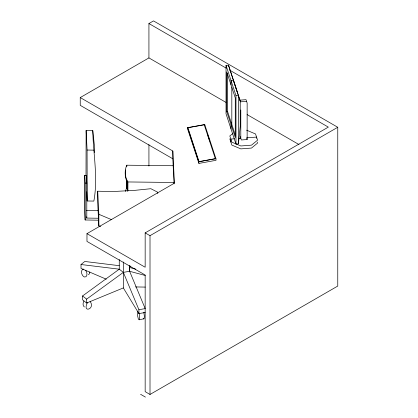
<?xml version="1.0" encoding="UTF-8"?>
<svg xmlns="http://www.w3.org/2000/svg" width="418" height="418" viewBox="0 0 418 418"><rect width="100%" height="100%" fill="white"/><g stroke="black" fill="none" stroke-linecap="round" stroke-linejoin="round"><path stroke-width="0.63" d="M94.306 152.617L94.322 144.884L92.78 130.615L86.118 130.505L86.014 175.67M92.78 130.615C93.214 154.117 98.23 177.676 93.846 201.089L87.179 200.98L87.08 150.036L86.118 130.505M89.813 271.977L89.447 273.764L88.438 274.757M238.432 143.865L240.235 126.189L240.235 101.114L228.484 65.171L226.028 65.36L226.028 113.764L235.977 144.058L238.432 143.865L238.432 95.461L235.977 95.649L226.028 65.36M125.646 169.948C124.642 174.254 125.358 178.857 127.558 182.682L127.558 190.974M125.484 191.481L126.57 187.792L126.57 180.137M137.788 311.441L137.611 315.841L138.29 318.777L139.137 319.791L144.085 318.741L144.409 316.53L143.849 312.241M173.423 165.737L126.826 165.204C124.261 170.539 124.867 176.945 127.908 181.95L127.908 191.036M83.851 301.065C82.973 302.841 82.477 305.683 84.399 306.953M87.456 302.606C81.792 313.699 95.826 308.886 90.095 301.519M130.782 266.036L129.434 267.436L129.622 271.287L145.198 308.62L138.912 309.707L123.341 272.369L119.266 269.192L81.014 264.516L81.014 268.403L106.25 279.182M139.137 319.791L139.701 317.346L139.137 313.056M232.627 133.661L229.811 135.96L231.854 142.167L240.831 145.971L251.484 145.15L257.572 140.176L255.534 133.969L246.557 130.16M81.014 264.516L84.781 261.469L119.208 265.676M123.341 262.002L123.341 287.924L86.641 303.024L82.571 299.847L82.571 295.96L119.266 269.192L119.266 259.474M86.641 303.024L86.641 299.136L123.341 272.369L129.622 271.287L145.271 275.483M226.222 102.53L148.928 57.909L148.928 23.544L153.511 20.9L337.76 127.276L337.76 286.058L150.01 394.456L145.161 391.656L145.161 275.013L86.975 241.421L86.975 233.646L174.416 183.162L172.822 151.018L80.24 97.566L80.24 105.341L172.822 158.793L174.066 183.868M80.24 97.566L148.928 57.909M86.975 233.646L145.161 267.238L145.161 232.873L328.334 127.119L229.602 70.119M145.161 232.873L150.01 235.674L337.76 127.276M187.598 127.662L204.726 124.559L215.934 158.673L216.054 160.308L198.926 163.412L187.719 129.298L187.598 127.662L198.801 161.776L198.926 163.412M198.801 161.776L215.934 158.673M123.341 287.924L138.912 313.594L145.198 312.507M83.527 269.03C79.958 269.955 81.541 275.718 84.237 276.977C87.879 277.74 87.409 272.061 85.612 270.31M239.739 100.158L246.035 99.672L247.142 103.047L247.142 139.528L241.353 139.978L240.245 136.602M240.293 101.846L246.589 101.36M226.734 111.538L235.271 137.532L235.271 97.875L226.734 71.88L226.734 111.538L227.549 111.475L235.48 135.615M234.571 138.771L230.835 139.063L230.835 141.979M238.929 138.436L240.799 138.29L240.799 109.965M246.589 137.841L256.553 137.073L256.553 138.238M127.908 181.95L173.857 182.478M126.57 187.792L127.401 187.802L127.605 190.989M87.08 150.036L93.747 150.146M98.789 220.213L85.131 219.983L84.749 212.287L84.749 175.351L86.416 175.377L86.798 183.074L86.798 218.071L98.465 218.259M84.749 175.351L85.131 183.047L86.798 183.074M86.416 210.369L98.084 210.562M135.484 286.936L145.255 287.093M100.738 226.368L98.847 225.96L97.702 202.866L97.702 191.204L112.557 191.575L135.239 190.31L150.867 188.711L157.701 192.223L157.764 193.503M143.849 318.976L143.29 318.573M135.693 269.114L129.434 267.436L129.434 266.141M97.702 191.204L98.847 214.293L111.663 219.701M148.928 23.544L226.222 68.165M247.095 114.584L298.995 144.55M140.579 394.299L145.427 397.1M82.571 295.96L86.641 299.136M257.232 142.057L257.572 143.092L251.484 148.066L240.831 148.886L231.854 145.083L229.811 138.875M240.235 101.114L228.484 65.171L228.484 66.462M246.772 138.405L247.142 139.528M207.903 135.495L209.737 141.08M237.142 91.694L233.458 80.313L231.002 80.507L231.002 84.88M204.726 124.559L204.804 125.646M127.594 182.029L127.715 183.899M127.485 182.274L127.689 185.461M86.73 191.888L87.179 200.98M86.735 216.785L86.798 218.071M235.977 95.649L235.977 144.058M231.823 87.414L231.823 124.475L231.002 124.538L231.002 128.911M227.549 73.119L227.549 111.475M172.822 151.018L172.822 158.793M150.01 235.674L150.01 394.456M148.928 144.534L148.928 166.035M138.912 309.707L138.912 313.594M129.622 265.451L129.622 271.287M127.401 182.238L127.401 187.802M126.826 165.204L126.826 166.505M126.826 180.137L126.826 188.575M98.847 214.293L98.847 225.96M86.416 175.377L86.416 181.856M85.131 183.047L85.131 219.983M204.214 124.789L187.896 127.746L199.025 161.625L215.338 158.668L204.214 124.789"/></g></svg>
